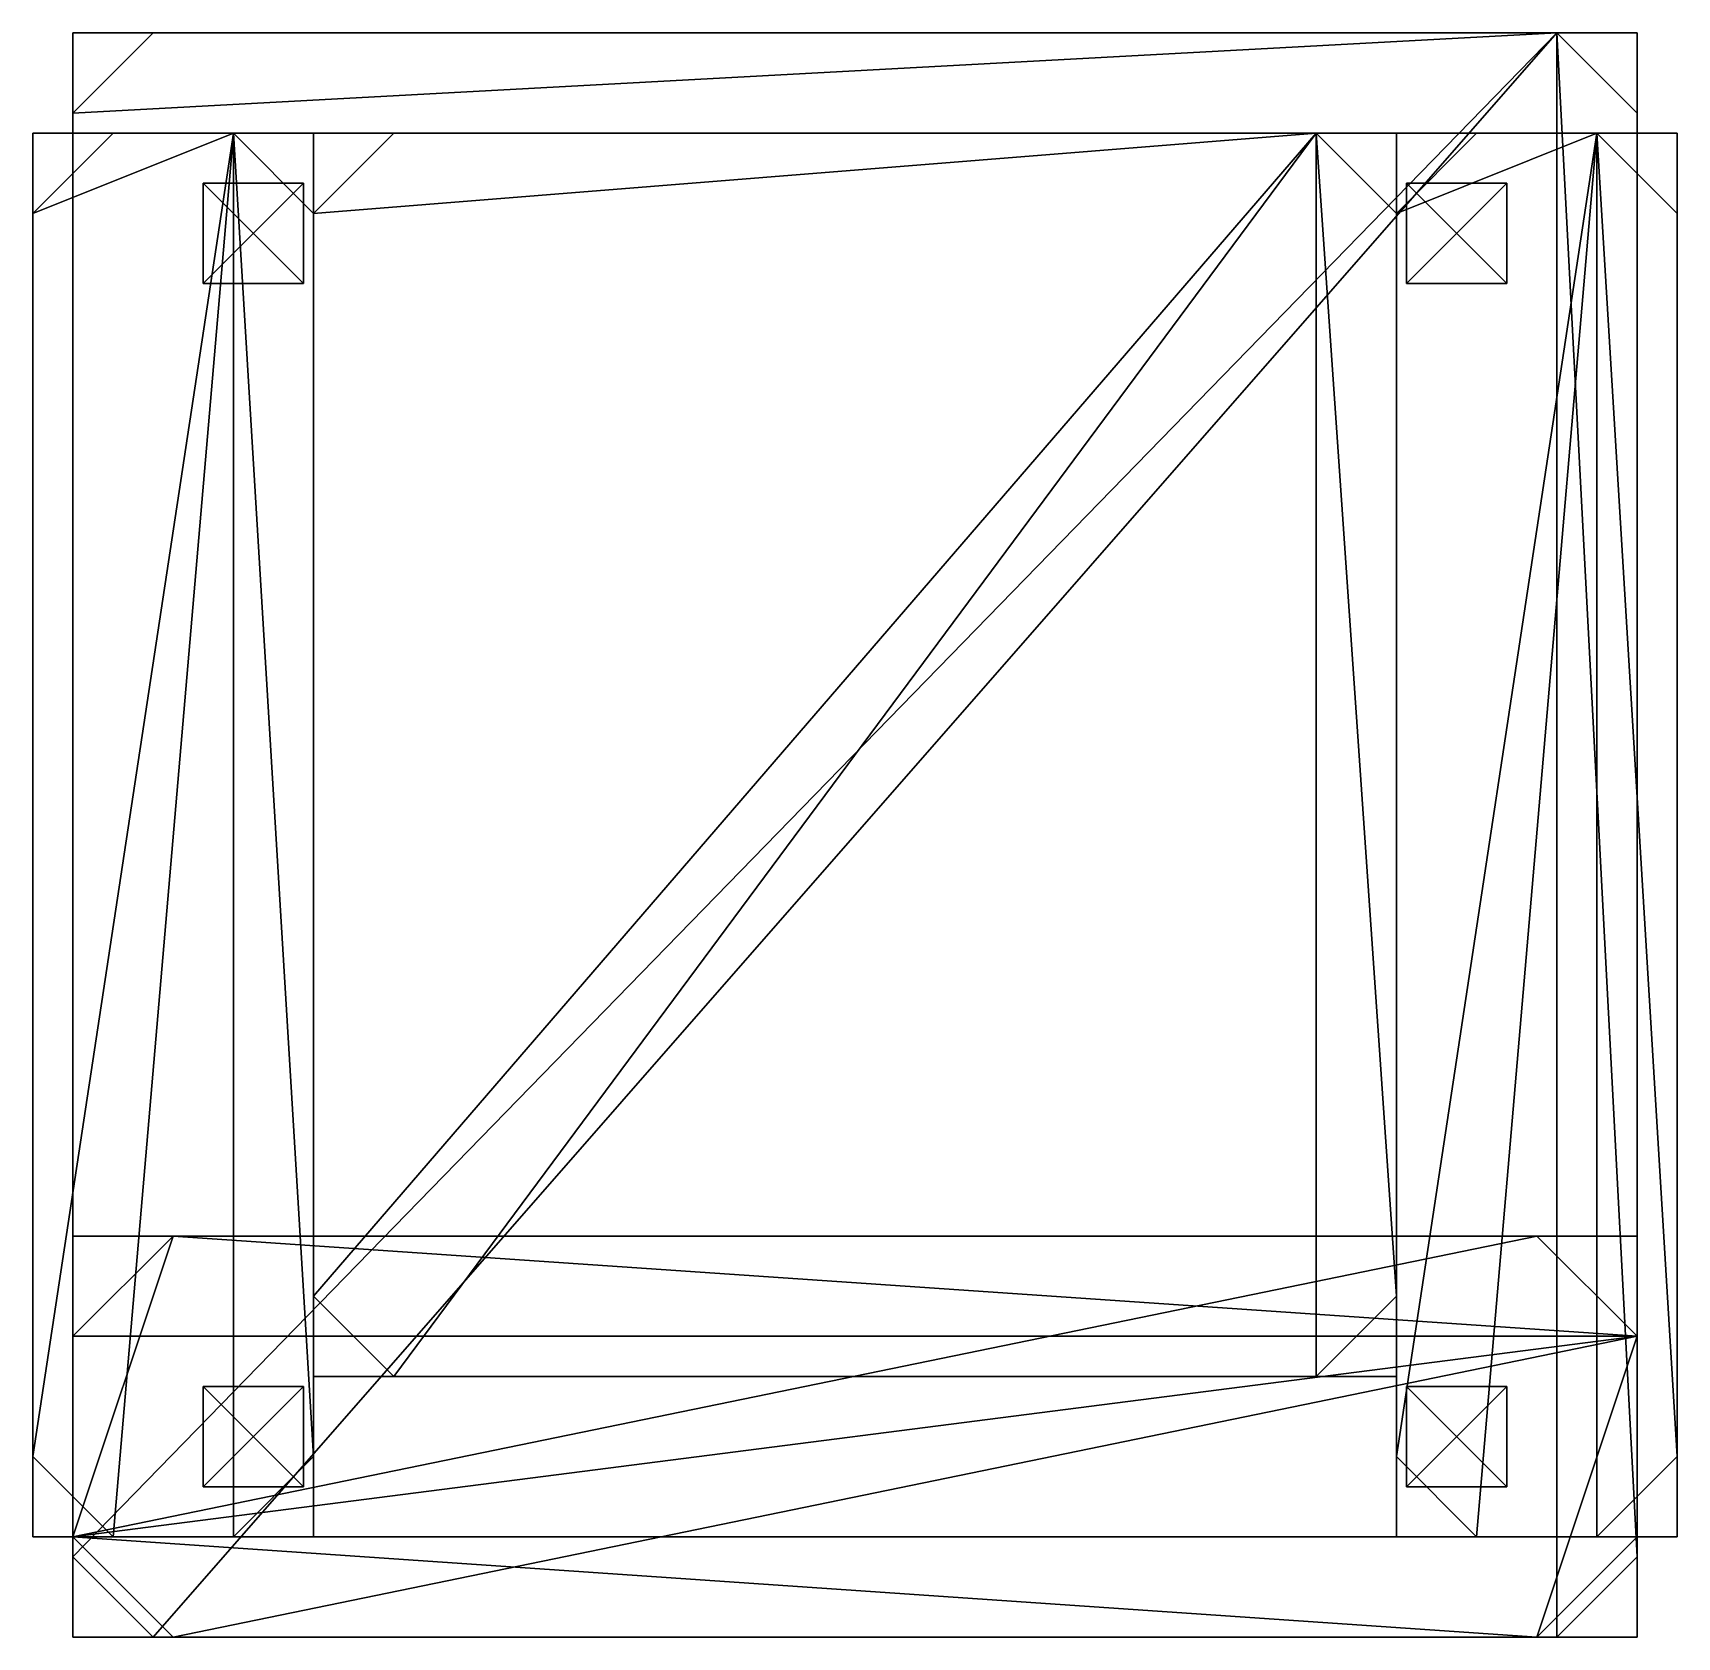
# Model space of a CAD drawing. Header units: metres. Extents: x -0.41 to 0.41, y -0.4 to 0.4.
import ezdxf

# ---------------------------------------------------------------- set-up
doc = ezdxf.new("R2010")
doc.units = ezdxf.units.M
doc.layers.add('XARCH', color=2, linetype='Continuous')

msp = doc.modelspace()

# ---------------------------------------------------------------- linework, layer by layer
at = {"layer": 'XARCH'}
for points in [[(-0.35, 0.4, 0.1), (-0.39, 0.36, 0.1), (-0.39, 0.4, 0.14)], [(-0.39, 0.36, 0.38), (-0.35, 0.4, 0.38), (-0.39, 0.4, 0.34)], [(0.35, 0.4, 0.1), (-0.35, -0.4, 0.1), (-0.39, -0.36, 0.1)], [(-0.39, -0.36, 0.1), (-0.39, 0.36, 0.1), (0.35, 0.4, 0.1)], [(0.35, 0.4, 0.1), (-0.39, 0.36, 0.1), (-0.35, 0.4, 0.1)], [(0.35, 0.4, 0.38), (-0.39, -0.36, 0.38), (-0.35, -0.4, 0.38)], [(0.35, 0.4, 0.38), (-0.35, 0.4, 0.38), (-0.39, 0.36, 0.38)], [(-0.39, 0.36, 0.38), (-0.39, -0.36, 0.38), (0.35, 0.4, 0.38)], [(-0.39, 0.4, 0.34), (-0.39, 0.36, 0.1), (-0.39, -0.36, 0.1)], [(-0.39, -0.36, 0.1), (-0.39, -0.4, 0.14), (-0.39, 0.4, 0.34)], [(-0.39, 0.4, 0.34), (-0.39, -0.36, 0.38), (-0.39, 0.36, 0.38)], [(-0.39, -0.4, 0.14), (-0.39, -0.4, 0.34), (-0.39, 0.4, 0.34)], [(-0.39, 0.4, 0.34), (-0.39, 0.4, 0.14), (-0.39, 0.36, 0.1)], [(-0.39, 0.4, 0.34), (-0.39, -0.4, 0.34), (-0.39, -0.36, 0.38)], [(-0.35, 0.4, 0.1), (-0.39, 0.4, 0.14), (0.39, 0.4, 0.34)], [(-0.39, 0.4, 0.14), (-0.39, 0.4, 0.34), (0.39, 0.4, 0.34)], [(0.39, 0.4, 0.34), (-0.39, 0.4, 0.34), (-0.35, 0.4, 0.38)], [(0.35, 0.4, 0.1), (0.35, -0.4, 0.1), (-0.35, -0.4, 0.1)], [(-0.35, -0.4, 0.38), (0.35, -0.4, 0.38), (0.35, 0.4, 0.38)], [(0.39, 0.4, 0.34), (0.35, 0.4, 0.1), (-0.35, 0.4, 0.1)], [(-0.35, 0.4, 0.38), (0.35, 0.4, 0.38), (0.39, 0.4, 0.34)], [(0.35, 0.4, 0.1), (0.39, 0.4, 0.14), (0.39, 0.36, 0.1)], [(0.39, 0.4, 0.34), (0.35, 0.4, 0.38), (0.39, 0.36, 0.38)], [(0.35, 0.4, 0.1), (0.39, 0.36, 0.1), (0.39, -0.36, 0.1)], [(0.39, -0.36, 0.1), (0.35, -0.4, 0.1), (0.35, 0.4, 0.1)], [(0.35, 0.4, 0.38), (0.39, -0.36, 0.38), (0.39, 0.36, 0.38)], [(0.35, 0.4, 0.38), (0.35, -0.4, 0.38), (0.39, -0.36, 0.38)], [(0.39, 0.4, 0.14), (0.35, 0.4, 0.1), (0.39, 0.4, 0.34)], [(0.39, -0.36, 0.1), (0.39, 0.36, 0.1), (0.39, 0.4, 0.34)], [(0.39, 0.36, 0.38), (0.39, -0.36, 0.38), (0.39, 0.4, 0.34)], [(0.39, 0.4, 0.34), (0.39, -0.4, 0.14), (0.39, -0.36, 0.1)], [(0.39, -0.36, 0.38), (0.39, -0.4, 0.34), (0.39, 0.4, 0.34)], [(0.39, 0.36, 0.1), (0.39, 0.4, 0.14), (0.39, 0.4, 0.34)], [(0.39, 0.4, 0.34), (0.39, -0.4, 0.34), (0.39, -0.4, 0.14)], [(-0.37, 0.35, 0.43), (-0.41, 0.31, 0.43), (-0.41, 0.35, 0.47)], [(-0.41, 0.31, 0.69), (-0.37, 0.35, 0.69), (-0.41, 0.35, 0.65)], [(-0.31, 0.35, 0.43), (-0.37, -0.35, 0.43), (-0.41, -0.31, 0.43)], [(-0.41, -0.31, 0.43), (-0.41, 0.31, 0.43), (-0.31, 0.35, 0.43)], [(-0.31, 0.35, 0.43), (-0.41, 0.31, 0.43), (-0.37, 0.35, 0.43)], [(-0.41, 0.35, 0.65), (-0.41, 0.31, 0.43), (-0.41, -0.31, 0.43)], [(-0.41, -0.31, 0.43), (-0.41, -0.35, 0.47), (-0.41, 0.35, 0.65)], [(-0.41, 0.35, 0.65), (-0.41, -0.31, 0.69), (-0.41, 0.31, 0.69)], [(-0.41, -0.35, 0.47), (-0.41, -0.35, 0.65), (-0.41, 0.35, 0.65)], [(-0.41, 0.35, 0.65), (-0.41, 0.35, 0.47), (-0.41, 0.31, 0.43)], [(-0.41, 0.35, 0.65), (-0.41, -0.35, 0.65), (-0.41, -0.31, 0.69)], [(-0.31, 0.35, 0.69), (-0.41, -0.31, 0.69), (-0.37, -0.35, 0.69)], [(-0.31, 0.35, 0.69), (-0.37, 0.35, 0.69), (-0.41, 0.31, 0.69)], [(-0.41, 0.31, 0.69), (-0.41, -0.31, 0.69), (-0.31, 0.35, 0.69)], [(-0.37, 0.35, 0.43), (-0.41, 0.35, 0.47), (-0.31, 0.35, 0.69)], [(-0.41, 0.35, 0.47), (-0.41, 0.35, 0.65), (-0.31, 0.35, 0.69)], [(-0.31, 0.35, 0.69), (-0.41, 0.35, 0.65), (-0.37, 0.35, 0.69)], [(-0.31, 0.35, 0.43), (-0.31, -0.35, 0.43), (-0.37, -0.35, 0.43)], [(-0.37, -0.35, 0.69), (-0.31, -0.35, 0.69), (-0.31, 0.35, 0.69)], [(-0.31, 0.35, 0.69), (-0.31, 0.35, 0.43), (-0.37, 0.35, 0.43)], [(-0.31, 0.35, 0.43), (-0.27, 0.35, 0.47), (-0.27, 0.31, 0.43)], [(-0.27, 0.31, 0.69), (-0.27, 0.35, 0.65), (-0.31, 0.35, 0.69)], [(-0.31, 0.35, 0.43), (-0.27, 0.31, 0.43), (-0.27, -0.31, 0.43)], [(-0.27, -0.31, 0.43), (-0.31, -0.35, 0.43), (-0.31, 0.35, 0.43)], [(-0.31, 0.35, 0.69), (-0.27, -0.31, 0.69), (-0.27, 0.31, 0.69)], [(-0.31, 0.35, 0.69), (-0.31, -0.35, 0.69), (-0.27, -0.31, 0.69)], [(-0.31, 0.35, 0.69), (-0.27, 0.35, 0.65), (-0.27, 0.35, 0.47)], [(-0.27, 0.35, 0.47), (-0.31, 0.35, 0.43), (-0.31, 0.35, 0.69)], [(-0.23, 0.35, 0.38), (-0.27, 0.31, 0.38), (-0.27, 0.35, 0.42)], [(-0.27, 0.31, 0.52), (-0.23, 0.35, 0.52), (-0.27, 0.35, 0.48)], [(0.23, 0.35, 0.38), (-0.23, -0.27, 0.38), (-0.27, -0.23, 0.38)], [(-0.27, -0.23, 0.38), (-0.27, 0.31, 0.38), (0.23, 0.35, 0.38)], [(0.23, 0.35, 0.38), (-0.27, 0.31, 0.38), (-0.23, 0.35, 0.38)], [(0.23, 0.35, 0.52), (-0.27, -0.23, 0.52), (-0.23, -0.27, 0.52)], [(0.23, 0.35, 0.52), (-0.23, 0.35, 0.52), (-0.27, 0.31, 0.52)], [(-0.27, 0.31, 0.52), (-0.27, -0.23, 0.52), (0.23, 0.35, 0.52)], [(-0.27, 0.35, 0.48), (-0.27, 0.31, 0.38), (-0.27, -0.23, 0.38)], [(-0.27, -0.23, 0.38), (-0.27, -0.27, 0.42), (-0.27, 0.35, 0.48)], [(-0.27, 0.35, 0.48), (-0.27, -0.23, 0.52), (-0.27, 0.31, 0.52)], [(-0.27, -0.27, 0.42), (-0.27, -0.27, 0.48), (-0.27, 0.35, 0.48)], [(-0.27, 0.35, 0.48), (-0.27, 0.35, 0.42), (-0.27, 0.31, 0.38)], [(-0.27, 0.35, 0.48), (-0.27, -0.27, 0.48), (-0.27, -0.23, 0.52)], [(-0.23, 0.35, 0.38), (-0.27, 0.35, 0.42), (0.27, 0.35, 0.48)], [(-0.27, 0.35, 0.42), (-0.27, 0.35, 0.48), (0.27, 0.35, 0.48)], [(0.27, 0.35, 0.48), (-0.27, 0.35, 0.48), (-0.23, 0.35, 0.52)], [(-0.27, -0.31, 0.43), (-0.27, 0.31, 0.43), (-0.27, 0.35, 0.65)], [(-0.27, 0.31, 0.69), (-0.27, -0.31, 0.69), (-0.27, 0.35, 0.65)], [(-0.27, 0.35, 0.65), (-0.27, -0.35, 0.47), (-0.27, -0.31, 0.43)], [(-0.27, 0.35, 0.65), (-0.27, -0.35, 0.65), (-0.27, -0.35, 0.47)], [(-0.27, 0.31, 0.43), (-0.27, 0.35, 0.47), (-0.27, 0.35, 0.65)], [(-0.27, -0.31, 0.69), (-0.27, -0.35, 0.65), (-0.27, 0.35, 0.65)], [(0.23, 0.35, 0.38), (0.23, -0.27, 0.38), (-0.23, -0.27, 0.38)], [(-0.23, -0.27, 0.52), (0.23, -0.27, 0.52), (0.23, 0.35, 0.52)], [(0.27, 0.35, 0.48), (0.23, 0.35, 0.38), (-0.23, 0.35, 0.38)], [(-0.23, 0.35, 0.52), (0.23, 0.35, 0.52), (0.27, 0.35, 0.48)], [(0.23, 0.35, 0.38), (0.27, 0.35, 0.42), (0.27, 0.31, 0.38)], [(0.27, 0.35, 0.48), (0.23, 0.35, 0.52), (0.27, 0.31, 0.52)], [(0.23, 0.35, 0.38), (0.27, 0.31, 0.38), (0.27, -0.23, 0.38)], [(0.27, -0.23, 0.38), (0.23, -0.27, 0.38), (0.23, 0.35, 0.38)], [(0.23, 0.35, 0.52), (0.27, -0.23, 0.52), (0.27, 0.31, 0.52)], [(0.23, 0.35, 0.52), (0.23, -0.27, 0.52), (0.27, -0.23, 0.52)], [(0.27, 0.35, 0.42), (0.23, 0.35, 0.38), (0.27, 0.35, 0.48)], [(0.27, -0.23, 0.38), (0.27, 0.31, 0.38), (0.27, 0.35, 0.48)], [(0.27, 0.31, 0.52), (0.27, -0.23, 0.52), (0.27, 0.35, 0.48)], [(0.27, 0.35, 0.48), (0.27, -0.27, 0.42), (0.27, -0.23, 0.38)], [(0.27, -0.23, 0.52), (0.27, -0.27, 0.48), (0.27, 0.35, 0.48)], [(0.27, 0.31, 0.38), (0.27, 0.35, 0.42), (0.27, 0.35, 0.48)], [(0.27, 0.35, 0.48), (0.27, -0.27, 0.48), (0.27, -0.27, 0.42)], [(0.31, 0.35, 0.43), (0.27, 0.31, 0.43), (0.27, 0.35, 0.47)], [(0.27, 0.31, 0.69), (0.31, 0.35, 0.69), (0.27, 0.35, 0.65)], [(0.37, 0.35, 0.43), (0.31, -0.35, 0.43), (0.27, -0.31, 0.43)], [(0.27, -0.31, 0.43), (0.27, 0.31, 0.43), (0.37, 0.35, 0.43)], [(0.37, 0.35, 0.43), (0.27, 0.31, 0.43), (0.31, 0.35, 0.43)], [(0.27, 0.35, 0.65), (0.27, 0.31, 0.43), (0.27, -0.31, 0.43)], [(0.27, -0.31, 0.43), (0.27, -0.35, 0.47), (0.27, 0.35, 0.65)], [(0.27, 0.35, 0.65), (0.27, -0.31, 0.69), (0.27, 0.31, 0.69)], [(0.27, -0.35, 0.47), (0.27, -0.35, 0.65), (0.27, 0.35, 0.65)], [(0.27, 0.35, 0.65), (0.27, 0.35, 0.47), (0.27, 0.31, 0.43)], [(0.27, 0.35, 0.65), (0.27, -0.35, 0.65), (0.27, -0.31, 0.69)], [(0.37, 0.35, 0.69), (0.27, -0.31, 0.69), (0.31, -0.35, 0.69)], [(0.37, 0.35, 0.69), (0.31, 0.35, 0.69), (0.27, 0.31, 0.69)], [(0.27, 0.31, 0.69), (0.27, -0.31, 0.69), (0.37, 0.35, 0.69)], [(0.31, 0.35, 0.43), (0.27, 0.35, 0.47), (0.37, 0.35, 0.69)], [(0.27, 0.35, 0.47), (0.27, 0.35, 0.65), (0.37, 0.35, 0.69)], [(0.37, 0.35, 0.69), (0.27, 0.35, 0.65), (0.31, 0.35, 0.69)], [(0.37, 0.35, 0.43), (0.37, -0.35, 0.43), (0.31, -0.35, 0.43)], [(0.31, -0.35, 0.69), (0.37, -0.35, 0.69), (0.37, 0.35, 0.69)], [(0.37, 0.35, 0.69), (0.37, 0.35, 0.43), (0.31, 0.35, 0.43)], [(0.37, 0.35, 0.43), (0.41, 0.35, 0.47), (0.41, 0.31, 0.43)], [(0.41, 0.31, 0.69), (0.41, 0.35, 0.65), (0.37, 0.35, 0.69)], [(0.37, 0.35, 0.43), (0.41, 0.31, 0.43), (0.41, -0.31, 0.43)], [(0.41, -0.31, 0.43), (0.37, -0.35, 0.43), (0.37, 0.35, 0.43)], [(0.37, 0.35, 0.69), (0.41, -0.31, 0.69), (0.41, 0.31, 0.69)], [(0.37, 0.35, 0.69), (0.37, -0.35, 0.69), (0.41, -0.31, 0.69)], [(0.37, 0.35, 0.69), (0.41, 0.35, 0.65), (0.41, 0.35, 0.47)], [(0.41, 0.35, 0.47), (0.37, 0.35, 0.43), (0.37, 0.35, 0.69)], [(0.41, -0.31, 0.43), (0.41, 0.31, 0.43), (0.41, 0.35, 0.65)], [(0.41, 0.31, 0.69), (0.41, -0.31, 0.69), (0.41, 0.35, 0.65)], [(0.41, 0.35, 0.65), (0.41, -0.35, 0.47), (0.41, -0.31, 0.43)], [(0.41, 0.35, 0.65), (0.41, -0.35, 0.65), (0.41, -0.35, 0.47)], [(0.41, 0.31, 0.43), (0.41, 0.35, 0.47), (0.41, 0.35, 0.65)], [(0.41, -0.31, 0.69), (0.41, -0.35, 0.65), (0.41, 0.35, 0.65)], [(-0.325, 0.275, 0.12), (-0.325, 0.325, 0.12), (-0.325, 0.275)], [(-0.325, 0.275), (-0.325, 0.325, 0.12), (-0.325, 0.325)], [(-0.325, 0.325), (-0.275, 0.275), (-0.325, 0.275)], [(-0.325, 0.275, 0.12), (-0.275, 0.325, 0.12), (-0.325, 0.325, 0.12)], [(-0.275, 0.275, 0.12), (-0.275, 0.325, 0.12), (-0.325, 0.275, 0.12)], [(-0.325, 0.325, 0.12), (-0.275, 0.325, 0.12), (-0.325, 0.325)], [(-0.275, 0.325), (-0.275, 0.275), (-0.325, 0.325)], [(-0.325, 0.325), (-0.275, 0.325, 0.12), (-0.275, 0.325)], [(-0.275, 0.325), (-0.275, 0.275, 0.12), (-0.275, 0.275)], [(-0.275, 0.325, 0.12), (-0.275, 0.275, 0.12), (-0.275, 0.325)], [(0.275, 0.275, 0.12), (0.275, 0.325, 0.12), (0.275, 0.275)], [(0.275, 0.275), (0.275, 0.325, 0.12), (0.275, 0.325)], [(0.275, 0.325), (0.325, 0.275), (0.275, 0.275)], [(0.275, 0.275, 0.12), (0.325, 0.325, 0.12), (0.275, 0.325, 0.12)], [(0.325, 0.275, 0.12), (0.325, 0.325, 0.12), (0.275, 0.275, 0.12)], [(0.275, 0.325, 0.12), (0.325, 0.325, 0.12), (0.275, 0.325)], [(0.325, 0.325), (0.325, 0.275), (0.275, 0.325)], [(0.275, 0.325), (0.325, 0.325, 0.12), (0.325, 0.325)], [(0.325, 0.325), (0.325, 0.275, 0.12), (0.325, 0.275)], [(0.325, 0.325, 0.12), (0.325, 0.275, 0.12), (0.325, 0.325)], [(-0.275, 0.275), (-0.325, 0.275, 0.12), (-0.325, 0.275)], [(-0.275, 0.275, 0.12), (-0.325, 0.275, 0.12), (-0.275, 0.275)], [(0.325, 0.275), (0.275, 0.275, 0.12), (0.275, 0.275)], [(0.325, 0.275, 0.12), (0.275, 0.275, 0.12), (0.325, 0.275)], [(-0.39, -0.25, 0.24), (-0.39, -0.2, 0.29), (-0.34, -0.2, 0.24)], [(-0.39, -0.25, 0.86), (-0.34, -0.2, 0.86), (-0.39, -0.2, 0.81)], [(0.39, -0.25, 0.24), (-0.39, -0.25, 0.24), (-0.34, -0.2, 0.24)], [(-0.34, -0.2, 0.24), (-0.39, -0.2, 0.29), (0.39, -0.2, 0.81)], [(0.39, -0.2, 0.81), (-0.39, -0.2, 0.29), (-0.39, -0.2, 0.81)], [(-0.39, -0.2, 0.81), (-0.34, -0.2, 0.86), (0.39, -0.2, 0.81)], [(0.34, -0.2, 0.86), (-0.34, -0.2, 0.86), (-0.39, -0.35, 0.86)], [(-0.39, -0.35, 0.86), (0.39, -0.25, 0.86), (0.34, -0.2, 0.86)], [(-0.34, -0.2, 0.86), (-0.39, -0.25, 0.86), (-0.39, -0.35, 0.86)], [(-0.39, -0.2, 0.81), (-0.39, -0.2, 0.29), (-0.39, -0.35, 0.86)], [(-0.39, -0.2, 0.29), (-0.39, -0.25, 0.24), (-0.39, -0.35, 0.86)], [(-0.39, -0.35, 0.86), (-0.39, -0.25, 0.86), (-0.39, -0.2, 0.81)], [(-0.34, -0.2, 0.24), (0.34, -0.2, 0.24), (0.39, -0.25, 0.24)], [(0.39, -0.2, 0.81), (0.34, -0.2, 0.24), (-0.34, -0.2, 0.24)], [(0.39, -0.2, 0.81), (-0.34, -0.2, 0.86), (0.34, -0.2, 0.86)], [(0.34, -0.2, 0.24), (0.39, -0.2, 0.29), (0.39, -0.25, 0.24)], [(0.34, -0.2, 0.86), (0.39, -0.25, 0.86), (0.39, -0.2, 0.81)], [(0.39, -0.2, 0.81), (0.39, -0.2, 0.29), (0.34, -0.2, 0.24)], [(0.39, -0.35, 0.86), (0.39, -0.25, 0.24), (0.39, -0.2, 0.29)], [(0.39, -0.2, 0.29), (0.39, -0.2, 0.81), (0.39, -0.35, 0.86)], [(0.39, -0.35, 0.86), (0.39, -0.2, 0.81), (0.39, -0.25, 0.86)], [(-0.27, -0.23, 0.38), (-0.23, -0.27, 0.38), (-0.27, -0.27, 0.42)], [(-0.23, -0.27, 0.52), (-0.27, -0.23, 0.52), (-0.27, -0.27, 0.48)], [(0.27, -0.23, 0.38), (0.27, -0.27, 0.42), (0.23, -0.27, 0.38)], [(0.27, -0.23, 0.52), (0.23, -0.27, 0.52), (0.27, -0.27, 0.48)], [(0.39, -0.25, 0.24), (-0.34, -0.4, 0.24), (-0.39, -0.35, 0.24)], [(-0.39, -0.35, 0.24), (-0.39, -0.25, 0.24), (0.39, -0.25, 0.24)], [(-0.39, -0.35, 0.86), (0.39, -0.35, 0.86), (0.39, -0.25, 0.86)], [(-0.39, -0.35, 0.86), (-0.39, -0.25, 0.24), (-0.39, -0.35, 0.24)], [(0.39, -0.25, 0.24), (0.34, -0.4, 0.24), (-0.34, -0.4, 0.24)], [(0.39, -0.35, 0.24), (0.34, -0.4, 0.24), (0.39, -0.25, 0.24)], [(0.39, -0.35, 0.24), (0.39, -0.25, 0.24), (0.39, -0.35, 0.86)], [(0.27, -0.27, 0.48), (-0.27, -0.27, 0.42), (-0.23, -0.27, 0.38)], [(-0.23, -0.27, 0.52), (-0.27, -0.27, 0.48), (0.27, -0.27, 0.48)], [(0.27, -0.27, 0.48), (-0.27, -0.27, 0.48), (-0.27, -0.27, 0.42)], [(0.27, -0.27, 0.48), (0.23, -0.27, 0.52), (-0.23, -0.27, 0.52)], [(-0.23, -0.27, 0.38), (0.23, -0.27, 0.38), (0.27, -0.27, 0.48)], [(0.27, -0.27, 0.48), (0.23, -0.27, 0.38), (0.27, -0.27, 0.42)], [(-0.325, -0.325, 0.12), (-0.325, -0.275, 0.12), (-0.325, -0.325)], [(-0.325, -0.325), (-0.325, -0.275, 0.12), (-0.325, -0.275)], [(-0.325, -0.275), (-0.275, -0.325), (-0.325, -0.325)], [(-0.325, -0.325, 0.12), (-0.275, -0.275, 0.12), (-0.325, -0.275, 0.12)], [(-0.275, -0.325, 0.12), (-0.275, -0.275, 0.12), (-0.325, -0.325, 0.12)], [(-0.325, -0.275, 0.12), (-0.275, -0.275, 0.12), (-0.325, -0.275)], [(-0.275, -0.275), (-0.275, -0.325), (-0.325, -0.275)], [(-0.325, -0.275), (-0.275, -0.275, 0.12), (-0.275, -0.275)], [(-0.275, -0.275), (-0.275, -0.325, 0.12), (-0.275, -0.325)], [(-0.275, -0.275, 0.12), (-0.275, -0.325, 0.12), (-0.275, -0.275)], [(0.275, -0.325, 0.12), (0.275, -0.275, 0.12), (0.275, -0.325)], [(0.275, -0.325), (0.275, -0.275, 0.12), (0.275, -0.275)], [(0.275, -0.275), (0.325, -0.325), (0.275, -0.325)], [(0.275, -0.325, 0.12), (0.325, -0.275, 0.12), (0.275, -0.275, 0.12)], [(0.325, -0.325, 0.12), (0.325, -0.275, 0.12), (0.275, -0.325, 0.12)], [(0.275, -0.275, 0.12), (0.325, -0.275, 0.12), (0.275, -0.275)], [(0.325, -0.275), (0.325, -0.325), (0.275, -0.275)], [(0.275, -0.275), (0.325, -0.275, 0.12), (0.325, -0.275)], [(0.325, -0.275), (0.325, -0.325, 0.12), (0.325, -0.325)], [(0.325, -0.275, 0.12), (0.325, -0.325, 0.12), (0.325, -0.275)], [(-0.41, -0.31, 0.43), (-0.37, -0.35, 0.43), (-0.41, -0.35, 0.47)], [(-0.37, -0.35, 0.69), (-0.41, -0.31, 0.69), (-0.41, -0.35, 0.65)], [(-0.27, -0.31, 0.43), (-0.27, -0.35, 0.47), (-0.31, -0.35, 0.43)], [(-0.31, -0.35, 0.69), (-0.27, -0.35, 0.65), (-0.27, -0.31, 0.69)], [(0.27, -0.31, 0.43), (0.31, -0.35, 0.43), (0.27, -0.35, 0.47)], [(0.31, -0.35, 0.69), (0.27, -0.31, 0.69), (0.27, -0.35, 0.65)], [(0.41, -0.31, 0.43), (0.41, -0.35, 0.47), (0.37, -0.35, 0.43)], [(0.37, -0.35, 0.69), (0.41, -0.35, 0.65), (0.41, -0.31, 0.69)], [(-0.275, -0.325), (-0.325, -0.325, 0.12), (-0.325, -0.325)], [(-0.275, -0.325, 0.12), (-0.325, -0.325, 0.12), (-0.275, -0.325)], [(0.325, -0.325), (0.275, -0.325, 0.12), (0.275, -0.325)], [(0.325, -0.325, 0.12), (0.275, -0.325, 0.12), (0.325, -0.325)], [(-0.31, -0.35, 0.69), (-0.41, -0.35, 0.47), (-0.37, -0.35, 0.43)], [(-0.37, -0.35, 0.69), (-0.41, -0.35, 0.65), (-0.31, -0.35, 0.69)], [(-0.31, -0.35, 0.69), (-0.41, -0.35, 0.65), (-0.41, -0.35, 0.47)], [(-0.39, -0.35, 0.24), (-0.34, -0.4, 0.24), (-0.39, -0.4, 0.29)], [(-0.39, -0.35, 0.86), (-0.39, -0.4, 0.81), (-0.34, -0.4, 0.86)], [(-0.34, -0.4, 0.86), (0.34, -0.4, 0.86), (-0.39, -0.35, 0.86)], [(0.34, -0.4, 0.86), (0.39, -0.35, 0.86), (-0.39, -0.35, 0.86)], [(-0.39, -0.35, 0.24), (-0.39, -0.4, 0.29), (-0.39, -0.35, 0.86)], [(-0.39, -0.4, 0.29), (-0.39, -0.4, 0.81), (-0.39, -0.35, 0.86)], [(-0.37, -0.35, 0.43), (-0.31, -0.35, 0.43), (-0.31, -0.35, 0.69)], [(-0.31, -0.35, 0.69), (-0.31, -0.35, 0.43), (-0.27, -0.35, 0.47)], [(-0.27, -0.35, 0.47), (-0.27, -0.35, 0.65), (-0.31, -0.35, 0.69)], [(0.37, -0.35, 0.69), (0.27, -0.35, 0.47), (0.31, -0.35, 0.43)], [(0.31, -0.35, 0.69), (0.27, -0.35, 0.65), (0.37, -0.35, 0.69)], [(0.37, -0.35, 0.69), (0.27, -0.35, 0.65), (0.27, -0.35, 0.47)], [(0.31, -0.35, 0.43), (0.37, -0.35, 0.43), (0.37, -0.35, 0.69)], [(0.39, -0.4, 0.29), (0.34, -0.4, 0.24), (0.39, -0.35, 0.24)], [(0.34, -0.4, 0.86), (0.39, -0.4, 0.81), (0.39, -0.35, 0.86)], [(0.37, -0.35, 0.69), (0.37, -0.35, 0.43), (0.41, -0.35, 0.47)], [(0.41, -0.35, 0.47), (0.41, -0.35, 0.65), (0.37, -0.35, 0.69)], [(0.39, -0.4, 0.81), (0.39, -0.4, 0.29), (0.39, -0.35, 0.86)], [(0.39, -0.35, 0.86), (0.39, -0.4, 0.29), (0.39, -0.35, 0.24)], [(-0.39, -0.36, 0.1), (-0.35, -0.4, 0.1), (-0.39, -0.4, 0.14)], [(-0.35, -0.4, 0.38), (-0.39, -0.36, 0.38), (-0.39, -0.4, 0.34)], [(0.39, -0.36, 0.1), (0.39, -0.4, 0.14), (0.35, -0.4, 0.1)], [(0.39, -0.36, 0.38), (0.35, -0.4, 0.38), (0.39, -0.4, 0.34)], [(0.39, -0.4, 0.34), (-0.39, -0.4, 0.14), (-0.35, -0.4, 0.1)], [(-0.35, -0.4, 0.38), (-0.39, -0.4, 0.34), (0.39, -0.4, 0.34)], [(0.39, -0.4, 0.34), (-0.39, -0.4, 0.34), (-0.39, -0.4, 0.14)], [(0.39, -0.4, 0.29), (-0.39, -0.4, 0.29), (-0.34, -0.4, 0.24)], [(-0.34, -0.4, 0.86), (-0.39, -0.4, 0.81), (0.39, -0.4, 0.29)], [(0.39, -0.4, 0.29), (-0.39, -0.4, 0.81), (-0.39, -0.4, 0.29)], [(0.39, -0.4, 0.34), (0.35, -0.4, 0.38), (-0.35, -0.4, 0.38)], [(-0.35, -0.4, 0.1), (0.35, -0.4, 0.1), (0.39, -0.4, 0.34)], [(-0.34, -0.4, 0.24), (0.34, -0.4, 0.24), (0.39, -0.4, 0.29)], [(0.39, -0.4, 0.29), (0.34, -0.4, 0.86), (-0.34, -0.4, 0.86)], [(0.39, -0.4, 0.29), (0.39, -0.4, 0.81), (0.34, -0.4, 0.86)], [(0.39, -0.4, 0.34), (0.35, -0.4, 0.1), (0.39, -0.4, 0.14)]]:
    msp.add_3dface(points, dxfattribs=at)

doc.saveas('drawing.dxf')
